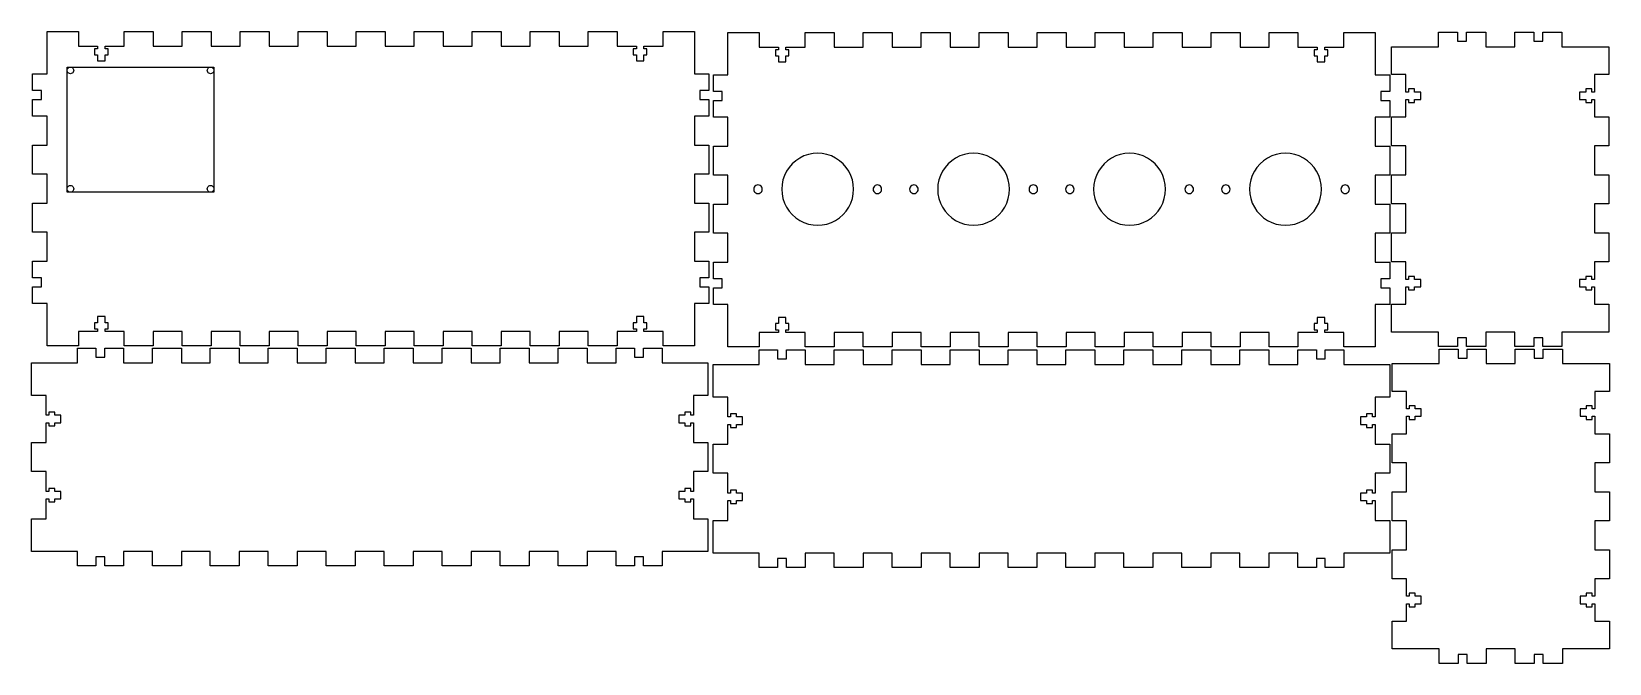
# Model space of a CAD drawing. Extents: x 0 to 653, y 0 to 261.
import ezdxf

# ---------------------------------------------------------------- set-up
doc = ezdxf.new("R2010")
doc.units = 0
doc.layers.get('0').update_dxf_attribs({"linetype": 'CONTINUOUS'})

msp = doc.modelspace()

# ---------------------------------------------------------------- linework, layer by layer
at = {"color": 7}
for points in [[(6.529202, 261.454035), (19.529213, 261.454035), (19.529213, 255.454052), (27.479202, 255.454052), (27.479202, 254.354047), (26.229204, 254.354047), (26.229204, 251.854052), (27.479202, 251.854052), (27.479202, 249.354057), (30.579219, 249.354057), (30.579219, 251.854052), (31.829216, 251.854052), (31.829216, 254.354047), (30.579219, 254.354047), (30.579219, 255.454052), (38.529207, 255.454052), (38.529207, 261.454035), (50.529225, 261.454035), (50.529225, 255.454052), (62.529217, 255.454052), (62.529217, 261.454035), (74.529209, 261.454035), (74.529209, 255.454052), (86.529227, 255.454052), (86.529227, 261.454035), (98.529219, 261.454035), (98.529219, 255.454052), (110.529211, 255.454052), (110.529211, 261.454035), (122.52923, 261.454035), (122.52923, 255.454052), (134.529221, 255.454052), (134.529221, 261.454035), (146.529213, 261.454035), (146.529213, 255.454052), (158.529224, 255.454052), (158.529224, 261.454035), (170.529216, 261.454035), (170.529216, 255.454052), (182.529207, 255.454052), (182.529207, 261.454035), (194.529226, 261.454035), (194.529226, 255.454052), (206.529218, 255.454052), (206.529218, 261.454035), (218.52921, 261.454035), (218.52921, 255.454052), (230.529254, 255.454052), (230.529254, 261.454035), (242.529246, 261.454035), (242.529246, 255.454052), (250.479235, 255.454052), (250.479235, 254.354047), (249.229237, 254.354047), (249.229237, 251.854052), (250.479235, 251.854052), (250.479235, 249.354057), (253.579252, 249.354057), (253.579252, 251.854052), (254.829249, 251.854052), (254.829249, 254.354047), (253.579252, 254.354047), (253.579252, 255.454052), (261.52924, 255.454052), (261.52924, 261.454035), (274.529251, 261.454035), (274.529251, 243.954043), (280.529234, 243.954043), (280.529234, 237.054054), (276.829247, 237.054054), (276.829247, 233.354041), (280.529234, 233.354041), (280.529234, 226.454052), (274.529251, 226.454052), (274.529251, 214.454033), (280.529234, 214.454033), (280.529234, 202.454041), (274.529251, 202.454041), (274.529251, 190.454049), (280.529234, 190.454049), (280.529234, 178.454031), (274.529251, 178.454031), (274.529251, 166.45404), (280.529234, 166.45404), (280.529234, 159.55405), (276.829247, 159.55405), (276.829247, 155.854038), (280.529234, 155.854038), (280.529234, 148.954048), (274.529251, 148.954048), (274.529251, 131.45403), (261.52924, 131.45403), (261.52924, 137.454039), (253.579252, 137.454039), (253.579252, 138.554045), (254.829249, 138.554045), (254.829249, 141.05404), (253.579252, 141.05404), (253.579252, 143.554035), (250.479235, 143.554035), (250.479235, 141.05404), (249.229237, 141.05404), (249.229237, 138.554045), (250.479235, 138.554045), (250.479235, 137.454039), (242.529246, 137.454039), (242.529246, 131.45403), (230.529254, 131.45403), (230.529254, 137.454039), (218.52921, 137.454039), (218.52921, 131.45403), (206.529218, 131.45403), (206.529218, 137.454039), (194.529226, 137.454039), (194.529226, 131.45403), (182.529207, 131.45403), (182.529207, 137.454039), (170.529216, 137.454039), (170.529216, 131.45403), (158.529224, 131.45403), (158.529224, 137.454039), (146.529213, 137.454039), (146.529213, 131.45403), (134.529221, 131.45403), (134.529221, 137.454039), (122.52923, 137.454039), (122.52923, 131.45403), (110.529211, 131.45403), (110.529211, 137.454039), (98.529219, 137.454039), (98.529219, 131.45403), (86.529228, 131.45403), (86.529227, 137.454039), (74.529209, 137.454039), (74.529209, 131.45403), (62.529217, 131.45403), (62.529217, 137.454039), (50.529225, 137.454039), (50.529225, 131.45403), (38.529207, 131.45403), (38.529207, 137.454039), (30.579219, 137.454039), (30.579219, 138.554045), (31.829216, 138.554045), (31.829216, 141.05404), (30.579219, 141.05404), (30.579219, 143.554035), (27.479202, 143.554035), (27.479202, 141.05404), (26.229204, 141.05404), (26.229204, 138.554045), (27.479202, 138.554045), (27.479202, 137.454039), (19.529213, 137.454039), (19.529213, 131.45403), (6.529202, 131.45403), (6.529202, 148.954048), (0.52922, 148.954048), (0.52922, 155.854038), (4.229206, 155.854038), (4.229206, 159.55405), (0.52922, 159.55405), (0.52922, 166.45404), (6.529202, 166.45404), (6.529202, 178.454031), (0.52922, 178.454031), (0.52922, 190.454049), (6.529202, 190.454049), (6.529202, 202.454041), (0.52922, 202.454041), (0.52922, 214.454033), (6.529202, 214.454033), (6.529202, 226.454052), (0.52922, 226.454052), (0.52922, 233.354041), (4.229206, 233.354041), (4.229206, 237.054054), (0.52922, 237.054054), (0.52922, 243.954043), (6.529202, 243.954043)], [(288.372383, 261.059594), (301.372368, 261.059594), (301.372368, 255.059611), (309.322383, 255.059611), (309.322383, 253.959606), (308.072385, 253.959606), (308.072385, 251.459611), (309.322383, 251.459611), (309.322383, 248.95959), (312.422373, 248.95959), (312.422373, 251.459611), (313.672371, 251.459611), (313.672371, 253.959606), (312.422373, 253.959606), (312.422373, 255.059611), (320.372362, 255.059611), (320.372362, 261.059594), (332.37238, 261.059594), (332.37238, 255.059611), (344.372372, 255.059611), (344.372372, 261.059594), (356.372364, 261.059594), (356.372364, 255.059611), (368.372382, 255.059611), (368.372382, 261.059594), (380.372374, 261.059594), (380.372374, 255.059611), (392.372366, 255.059611), (392.372366, 261.059594), (404.372384, 261.059594), (404.372384, 255.059611), (416.372376, 255.059611), (416.372376, 261.059594), (428.372368, 261.059594), (428.372368, 255.059611), (440.372386, 255.059611), (440.372386, 261.059594), (452.372378, 261.059594), (452.372378, 255.059611), (464.37237, 255.059611), (464.37237, 261.059594), (476.372388, 261.059594), (476.372388, 255.059611), (488.37238, 255.059611), (488.37238, 261.059594), (500.372372, 261.059594), (500.372372, 255.059611), (512.37239, 255.059611), (512.37239, 261.059594), (524.372382, 261.059594), (524.372382, 255.059611), (532.322397, 255.059611), (532.322397, 253.959606), (531.072373, 253.959606), (531.072373, 251.459611), (532.322397, 251.459611), (532.322397, 248.95959), (535.422388, 248.95959), (535.422388, 251.459611), (536.672385, 251.459611), (536.672385, 253.959606), (535.422388, 253.959606), (535.422388, 255.059611), (543.372376, 255.059611), (543.372376, 261.059594), (556.372387, 261.059594), (556.372387, 243.559603), (562.372396, 243.559603), (562.372396, 236.659613), (558.672384, 236.659613), (558.672384, 232.9596), (562.372396, 232.9596), (562.372396, 226.059611), (556.372387, 226.059611), (556.372387, 214.059592), (562.372396, 214.059592), (562.372396, 202.0596), (556.372387, 202.0596), (556.372387, 190.059608), (562.372396, 190.059608), (562.372396, 178.05959), (556.372387, 178.05959), (556.372387, 166.059599), (562.372396, 166.059599), (562.372396, 159.159609), (558.672384, 159.159609), (558.672384, 155.459597), (562.372396, 155.459597), (562.372396, 148.559607), (556.372387, 148.559607), (556.372387, 131.059589), (543.372376, 131.059589), (543.372376, 137.059599), (535.422388, 137.059599), (535.422388, 138.159604), (536.672385, 138.159604), (536.672385, 140.659599), (535.422388, 140.659599), (535.422388, 143.159594), (532.322397, 143.159594), (532.322397, 140.659599), (531.072373, 140.659599), (531.072373, 138.159604), (532.322397, 138.159604), (532.322397, 137.059599), (524.372382, 137.059599), (524.372382, 131.059589), (512.37239, 131.059589), (512.37239, 137.059599), (500.372372, 137.059599), (500.372372, 131.059589), (488.37238, 131.059589), (488.37238, 137.059599), (476.372388, 137.059599), (476.372388, 131.059589), (464.37237, 131.059589), (464.37237, 137.059599), (452.372378, 137.059599), (452.372378, 131.059589), (440.372386, 131.059589), (440.372386, 137.059599), (428.372368, 137.059599), (428.372368, 131.059589), (416.372376, 131.059589), (416.372376, 137.059599), (404.372384, 137.059599), (404.372384, 131.059589), (392.372366, 131.059589), (392.372366, 137.059599), (380.372374, 137.059599), (380.372374, 131.059589), (368.372382, 131.059589), (368.372382, 137.059599), (356.372364, 137.059599), (356.372364, 131.059589), (344.372372, 131.059589), (344.372372, 137.059599), (332.37238, 137.059599), (332.37238, 131.059589), (320.372362, 131.059589), (320.372362, 137.059599), (312.422373, 137.059599), (312.422373, 138.159604), (313.672371, 138.159604), (313.672371, 140.659599), (312.422373, 140.659599), (312.422373, 143.159594), (309.322383, 143.159594), (309.322383, 140.659599), (308.072385, 140.659599), (308.072385, 138.159604), (309.322383, 138.159604), (309.322383, 137.059599), (301.372368, 137.059599), (301.372368, 131.059589), (288.372383, 131.059589), (288.372383, 148.559607), (282.372374, 148.559607), (282.372374, 155.459597), (286.07236, 155.459597), (286.07236, 159.159609), (282.372374, 159.159609), (282.372374, 166.059599), (288.372383, 166.059599), (288.372383, 178.05959), (282.372374, 178.05959), (282.372374, 190.059608), (288.372383, 190.059608), (288.372383, 202.0596), (282.372374, 202.0596), (282.372374, 214.059592), (288.372383, 214.059592), (288.372383, 226.059611), (282.372374, 226.059611), (282.372374, 232.9596), (286.07236, 232.9596), (286.07236, 236.659613), (282.372374, 236.659613), (282.372374, 243.559603), (288.372383, 243.559603)], [(563.062244, 255.158354), (582.562221, 255.158354), (582.562221, 261.158363), (590.46223, 261.158363), (590.46223, 257.45835), (594.162216, 257.45835), (594.162216, 261.158363), (602.062225, 261.158363), (602.062225, 255.158354), (614.062216, 255.158354), (614.062216, 261.158363), (621.962225, 261.158363), (621.962225, 257.45835), (625.662211, 257.45835), (625.662211, 261.158363), (633.56222, 261.158363), (633.56222, 255.158354), (653.062197, 255.158354), (653.062197, 243.658345), (647.062214, 243.658345), (647.062214, 236.458345), (645.962209, 236.458345), (645.962209, 237.708369), (643.462214, 237.708369), (643.462214, 236.458345), (640.962219, 236.458345), (640.962219, 233.358354), (643.462214, 233.358354), (643.462214, 232.108356), (645.962209, 232.108356), (645.962209, 233.358354), (647.062214, 233.358354), (647.062214, 226.158354), (653.062197, 226.158354), (653.062197, 214.158361), (647.062214, 214.158361), (647.062214, 202.158369), (653.062197, 202.158369), (653.062197, 190.158351), (647.062214, 190.158351), (647.062214, 178.158359), (653.062197, 178.158359), (653.062197, 166.158368), (647.062214, 166.158368), (647.062214, 158.958367), (645.962209, 158.958367), (645.962209, 160.208365), (643.462214, 160.208365), (643.462214, 158.958367), (640.962219, 158.958367), (640.962219, 155.85835), (643.462214, 155.85835), (643.462214, 154.608353), (645.962209, 154.608353), (645.962209, 155.85835), (647.062214, 155.85835), (647.062214, 148.65835), (653.062197, 148.65835), (653.062197, 137.158368), (633.56222, 137.158368), (633.56222, 131.158358), (625.662211, 131.158358), (625.662211, 134.858345), (621.962225, 134.858345), (621.962225, 131.158358), (614.062216, 131.158358), (614.062216, 137.158368), (602.062225, 137.158368), (602.062225, 131.158358), (594.162216, 131.158358), (594.162216, 134.858345), (590.46223, 134.858345), (590.46223, 131.158358), (582.562221, 131.158358), (582.562221, 137.158368), (563.062244, 137.158368), (563.062244, 148.65835), (569.062227, 148.65835), (569.062227, 155.85835), (570.162232, 155.85835), (570.162232, 154.608353), (572.662227, 154.608353), (572.662227, 155.85835), (575.162249, 155.85835), (575.162249, 158.958367), (572.662227, 158.958367), (572.662227, 160.208365), (570.162232, 160.208365), (570.162232, 158.958367), (569.062227, 158.958367), (569.062227, 166.158368), (563.062244, 166.158368), (563.062244, 178.158359), (569.062227, 178.158359), (569.062227, 190.158351), (563.062244, 190.158351), (563.062244, 202.158369), (569.062227, 202.158369), (569.062227, 214.158361), (563.062244, 214.158361), (563.062244, 226.158354), (569.062227, 226.158354), (569.062227, 233.358354), (570.162232, 233.358354), (570.162232, 232.108356), (572.662227, 232.108356), (572.662227, 233.358354), (575.162249, 233.358354), (575.162249, 236.458345), (572.662227, 236.458345), (572.662227, 237.708369), (570.162232, 237.708369), (570.162232, 236.458345), (569.062227, 236.458345), (569.062227, 243.658345), (563.062244, 243.658345)], [(0.132292, 124.47538), (19.132285, 124.47538), (19.132285, 130.475363), (26.782289, 130.475363), (26.782289, 126.775377), (30.482275, 126.775377), (30.482275, 130.475363), (38.132279, 130.475363), (38.132279, 124.47538), (50.132297, 124.47538), (50.132297, 130.475363), (62.132289, 130.475363), (62.132289, 124.47538), (74.132281, 124.47538), (74.132281, 130.475363), (86.1323, 130.475363), (86.1323, 124.47538), (98.132291, 124.47538), (98.132291, 130.475363), (110.132283, 130.475363), (110.132283, 124.47538), (122.132302, 124.47538), (122.132302, 130.475363), (134.132294, 130.475363), (134.132294, 124.47538), (146.132285, 124.47538), (146.132285, 130.475363), (158.132296, 130.475363), (158.132296, 124.47538), (170.132288, 124.47538), (170.132288, 130.475363), (182.13228, 130.475363), (182.13228, 124.47538), (194.132298, 124.47538), (194.132298, 130.475363), (206.13229, 130.475363), (206.13229, 124.47538), (218.132282, 124.47538), (218.132282, 130.475363), (230.132326, 130.475363), (230.132326, 124.47538), (242.132318, 124.47538), (242.132318, 130.475363), (249.782322, 130.475363), (249.782322, 126.775377), (253.482308, 126.775377), (253.482308, 130.475363), (261.132312, 130.475363), (261.132312, 124.47538), (280.132332, 124.47538), (280.132332, 110.975386), (274.132323, 110.975386), (274.132323, 102.775393), (273.032318, 102.775393), (273.032318, 104.02539), (270.532323, 104.02539), (270.532323, 102.775393), (268.032328, 102.775393), (268.032328, 99.675376), (270.532323, 99.675376), (270.532323, 98.425378), (273.032318, 98.425378), (273.032318, 99.675376), (274.132323, 99.675376), (274.132323, 91.475383), (280.132332, 91.475383), (280.132332, 79.475391), (274.132323, 79.475391), (274.132323, 71.275398), (273.032318, 71.275398), (273.032318, 72.525395), (270.532323, 72.525395), (270.532323, 71.275398), (268.032328, 71.275398), (268.032328, 68.175407), (270.532323, 68.175407), (270.532323, 66.925383), (273.032318, 66.925383), (273.032318, 68.175407), (274.132323, 68.175407), (274.132323, 59.975388), (280.132332, 59.975388), (280.132332, 46.475393), (261.132312, 46.475393), (261.132312, 40.475411), (253.482308, 40.475411), (253.482308, 44.175397), (249.782322, 44.175397), (249.782322, 40.475411), (242.132318, 40.475411), (242.132318, 46.475393), (230.132326, 46.475393), (230.132326, 40.475411), (218.132282, 40.475411), (218.132282, 46.475393), (206.13229, 46.475393), (206.13229, 40.475411), (194.132298, 40.475411), (194.132298, 46.475393), (182.13228, 46.475393), (182.13228, 40.475411), (170.132288, 40.475411), (170.132288, 46.475393), (158.132296, 46.475393), (158.132296, 40.475411), (146.132285, 40.475411), (146.132285, 46.475393), (134.132294, 46.475393), (134.132294, 40.475411), (122.132302, 40.475411), (122.132302, 46.475393), (110.132283, 46.475393), (110.132283, 40.475411), (98.132291, 40.475411), (98.132291, 46.475393), (86.1323, 46.475393), (86.1323, 40.475411), (74.132281, 40.475411), (74.132281, 46.475393), (62.132289, 46.475393), (62.132289, 40.475411), (50.132297, 40.475411), (50.132297, 46.475393), (38.132279, 46.475393), (38.132279, 40.475411), (30.482275, 40.475411), (30.482275, 44.175397), (26.782289, 44.175397), (26.782289, 40.475411), (19.132285, 40.475411), (19.132285, 46.475393), (0.132292, 46.475393), (0.132292, 59.975388), (6.132274, 59.975388), (6.132274, 68.175407), (7.23228, 68.175407), (7.23228, 66.925383), (9.732275, 66.925383), (9.732275, 68.175407), (12.232296, 68.175407), (12.232296, 71.275398), (9.732275, 71.275398), (9.732275, 72.525395), (7.23228, 72.525395), (7.23228, 71.275398), (6.132274, 71.275398), (6.132274, 79.475391), (0.132292, 79.475391), (0.132292, 91.475383), (6.132274, 91.475383), (6.132274, 99.675376), (7.23228, 99.675376), (7.23228, 98.425378), (9.732275, 98.425378), (9.732275, 99.675376), (12.232296, 99.675376), (12.232296, 102.775393), (9.732275, 102.775393), (9.732275, 104.02539), (7.23228, 104.02539), (7.23228, 102.775393), (6.132274, 102.775393), (6.132274, 110.975386), (0.132292, 110.975386)], [(282.330596, 123.76934), (301.33059, 123.76934), (301.33059, 129.769349), (308.980594, 129.769349), (308.980594, 126.069363), (312.680607, 126.069363), (312.680607, 129.769349), (320.330584, 129.769349), (320.330584, 123.76934), (332.330602, 123.76934), (332.330602, 129.769349), (344.330594, 129.769349), (344.330594, 123.76934), (356.330586, 123.76934), (356.330586, 129.769349), (368.330604, 129.769349), (368.330604, 123.76934), (380.330596, 123.76934), (380.330596, 129.769349), (392.330588, 129.769349), (392.330588, 123.76934), (404.330606, 123.76934), (404.330606, 129.769349), (416.330598, 129.769349), (416.330598, 123.76934), (428.33059, 123.76934), (428.33059, 129.769349), (440.330609, 129.769349), (440.330609, 123.76934), (452.3306, 123.76934), (452.3306, 129.769349), (464.330592, 129.769349), (464.330592, 123.76934), (476.330611, 123.76934), (476.330611, 129.769349), (488.330602, 129.769349), (488.330602, 123.76934), (500.330594, 123.76934), (500.330594, 129.769349), (512.330613, 129.769349), (512.330613, 123.76934), (524.330605, 123.76934), (524.330605, 129.769349), (531.980608, 129.769349), (531.980608, 126.069363), (535.680621, 126.069363), (535.680621, 129.769349), (543.330598, 129.769349), (543.330598, 123.76934), (562.330619, 123.76934), (562.330619, 110.269372), (556.330609, 110.269372), (556.330609, 102.069352), (555.230604, 102.069352), (555.230604, 103.31935), (552.730609, 103.31935), (552.730609, 102.069352), (550.230614, 102.069352), (550.230614, 98.969362), (552.730609, 98.969362), (552.730609, 97.719364), (555.230604, 97.719364), (555.230604, 98.969362), (556.330609, 98.969362), (556.330609, 90.769369), (562.330619, 90.769369), (562.330619, 78.769377), (556.330609, 78.769377), (556.330609, 70.569384), (555.230604, 70.569384), (555.230604, 71.819381), (552.730609, 71.819381), (552.730609, 70.569384), (550.230614, 70.569384), (550.230614, 67.469366), (552.730609, 67.469366), (552.730609, 66.219369), (555.230604, 66.219369), (555.230604, 67.469366), (556.330609, 67.469366), (556.330609, 59.269373), (562.330619, 59.269373), (562.330619, 45.769379), (543.330598, 45.769379), (543.330598, 39.769396), (535.680621, 39.769396), (535.680621, 43.469383), (531.980608, 43.469383), (531.980608, 39.769396), (524.330605, 39.769396), (524.330605, 45.769379), (512.330613, 45.769379), (512.330613, 39.769396), (500.330594, 39.769396), (500.330594, 45.769379), (488.330602, 45.769379), (488.330602, 39.769396), (476.330611, 39.769396), (476.330611, 45.769379), (464.330592, 45.769379), (464.330592, 39.769396), (452.3306, 39.769396), (452.3306, 45.769379), (440.330609, 45.769379), (440.330609, 39.769396), (428.33059, 39.769396), (428.33059, 45.769379), (416.330598, 45.769379), (416.330598, 39.769396), (404.330606, 39.769396), (404.330606, 45.769379), (392.330588, 45.769379), (392.330588, 39.769396), (380.330596, 39.769396), (380.330596, 45.769379), (368.330604, 45.769379), (368.330604, 39.769396), (356.330586, 39.769396), (356.330586, 45.769379), (344.330594, 45.769379), (344.330594, 39.769396), (332.330602, 39.769396), (332.330602, 45.769379), (320.330584, 45.769379), (320.330584, 39.769396), (312.680607, 39.769396), (312.680607, 43.469383), (308.980594, 43.469383), (308.980594, 39.769396), (301.33059, 39.769396), (301.33059, 45.769379), (282.330596, 45.769379), (282.330596, 59.269373), (288.330606, 59.269373), (288.330606, 67.469366), (289.430584, 67.469366), (289.430584, 66.219369), (291.930606, 66.219369), (291.930606, 67.469366), (294.430601, 67.469366), (294.430601, 70.569384), (291.930606, 70.569384), (291.930606, 71.819381), (289.430584, 71.819381), (289.430584, 70.569384), (288.330606, 70.569384), (288.330606, 78.769377), (282.330596, 78.769377), (282.330596, 90.769369), (288.330606, 90.769369), (288.330606, 98.969362), (289.430584, 98.969362), (289.430584, 97.719364), (291.930606, 97.719364), (291.930606, 98.969362), (294.430601, 98.969362), (294.430601, 102.069352), (291.930606, 102.069352), (291.930606, 103.31935), (289.430584, 103.31935), (289.430584, 102.069352), (288.330606, 102.069352), (288.330606, 110.269372), (282.330596, 110.269372)], [(563.294363, 124.132295), (582.794367, 124.132295), (582.794367, 130.132304), (590.694349, 130.132304), (590.694349, 126.432291), (594.394361, 126.432291), (594.394361, 130.132304), (602.294344, 130.132304), (602.294344, 124.132295), (614.294335, 124.132295), (614.294335, 130.132304), (622.194344, 130.132304), (622.194344, 126.432291), (625.89433, 126.432291), (625.89433, 130.132304), (633.794339, 130.132304), (633.794339, 124.132295), (653.294342, 124.132295), (653.294342, 112.632286), (647.294333, 112.632286), (647.294333, 105.432286), (646.194328, 105.432286), (646.194328, 106.682283), (643.694333, 106.682283), (643.694333, 105.432286), (641.194338, 105.432286), (641.194338, 102.332295), (643.694333, 102.332295), (643.694333, 101.082298), (646.194328, 101.082298), (646.194328, 102.332295), (647.294333, 102.332295), (647.294333, 95.132295), (653.294342, 95.132295), (653.294342, 83.132303), (647.294333, 83.132303), (647.294333, 71.132285), (653.294342, 71.132285), (653.294342, 59.132293), (647.294333, 59.132293), (647.294333, 47.132301), (653.294342, 47.132301), (653.294342, 35.132283), (647.294333, 35.132283), (647.294333, 27.932282), (646.194328, 27.932282), (646.194328, 29.182306), (643.694333, 29.182306), (643.694333, 27.932282), (641.194338, 27.932282), (641.194338, 24.832291), (643.694333, 24.832291), (643.694333, 23.582294), (646.194328, 23.582294), (646.194328, 24.832291), (647.294333, 24.832291), (647.294333, 17.632291), (653.294342, 17.632291), (653.294342, 6.132282), (633.794339, 6.132282), (633.794339, 0.1323), (625.89433, 0.1323), (625.89433, 3.832286), (622.194344, 3.832286), (622.194344, 0.1323), (614.294335, 0.1323), (614.294335, 6.132282), (602.294344, 6.132282), (602.294344, 0.1323), (594.394361, 0.1323), (594.394361, 3.832286), (590.694349, 3.832286), (590.694349, 0.1323), (582.794367, 0.1323), (582.794367, 6.132282), (563.294363, 6.132282), (563.294363, 17.632291), (569.294372, 17.632291), (569.294372, 24.832291), (570.394351, 24.832291), (570.394351, 23.582294), (572.894373, 23.582294), (572.894373, 24.832291), (575.394368, 24.832291), (575.394368, 27.932282), (572.894373, 27.932282), (572.894373, 29.182306), (570.394351, 29.182306), (570.394351, 27.932282), (569.294372, 27.932282), (569.294372, 35.132283), (563.294363, 35.132283), (563.294363, 47.132301), (569.294372, 47.132301), (569.294372, 59.132293), (563.294363, 59.132293), (563.294363, 71.132285), (569.294372, 71.132285), (569.294372, 83.132303), (563.294363, 83.132303), (563.294363, 95.132295), (569.294372, 95.132295), (569.294372, 102.332295), (570.394351, 102.332295), (570.394351, 101.082298), (572.894373, 101.082298), (572.894373, 102.332295), (575.394368, 102.332295), (575.394368, 105.432286), (572.894373, 105.432286), (572.894373, 106.682283), (570.394351, 106.682283), (570.394351, 105.432286), (569.294372, 105.432286), (569.294372, 112.632286), (563.294363, 112.632286)]]:
    msp.add_lwpolyline(points, close=True, dxfattribs=at)
at = {"color": 4}
msp.add_lwpolyline([(14.852253, 246.795404), (75.602227, 246.795404), (75.602227, 195.045417), (14.852253, 195.045417)], close=True, dxfattribs=at)
at = {"color": 3}
for points in [[(14.852306, 245.420391), (14.852068, 245.660421), (14.916282, 245.900133), (15.036535, 246.107858)], [(15.036535, 244.732924), (14.916282, 244.940675), (14.852068, 245.180387), (14.852306, 245.420391)], [(15.036535, 246.107858), (15.156312, 246.315873), (15.331784, 246.491345), (15.539799, 246.611121)], [(15.539799, 244.22966), (15.331784, 244.349463), (15.156312, 244.524935), (15.036535, 244.732924)], [(15.539799, 246.611121), (15.747524, 246.731375), (15.987236, 246.795589), (16.227266, 246.795351)], [(16.227266, 244.045457), (15.987236, 244.045192), (15.747524, 244.109433), (15.539799, 244.22966)], [(16.227266, 246.795351), (16.467296, 246.795589), (16.706982, 246.731375), (16.914733, 246.611121)], [(16.914733, 244.22966), (16.706982, 244.109433), (16.467296, 244.045192), (16.227266, 244.045457)], [(16.914733, 246.611121), (17.122722, 246.491345), (17.29822, 246.315873), (17.417997, 246.107858)], [(17.417997, 244.732924), (17.29822, 244.524935), (17.122722, 244.349463), (16.914733, 244.22966)], [(17.417997, 246.107858), (17.538224, 245.900133), (17.602465, 245.660421), (17.6022, 245.420391)], [(17.6022, 245.420391), (17.602465, 245.180387), (17.538224, 244.940675), (17.417997, 244.732924)], [(72.852306, 245.420391), (72.852068, 245.660421), (72.916283, 245.900133), (73.036536, 246.107858)], [(73.036536, 244.732924), (72.916283, 244.940675), (72.852068, 245.180387), (72.852306, 245.420391)], [(73.036536, 246.107858), (73.156313, 246.315873), (73.331784, 246.491345), (73.5398, 246.611121)], [(73.5398, 244.22966), (73.331784, 244.349463), (73.156313, 244.524935), (73.036536, 244.732924)], [(73.5398, 246.611121), (73.747524, 246.731375), (73.987237, 246.795589), (74.227267, 246.795351)], [(74.227267, 244.045457), (73.987237, 244.045192), (73.747524, 244.109433), (73.5398, 244.22966)], [(74.227267, 246.795351), (74.467297, 246.795589), (74.706983, 246.731375), (74.914734, 246.611121)], [(74.914734, 244.22966), (74.706983, 244.109433), (74.467297, 244.045192), (74.227267, 244.045457)], [(74.914734, 246.611121), (75.122723, 246.491345), (75.298221, 246.315873), (75.417998, 246.107858)], [(75.417998, 244.732924), (75.298221, 244.524935), (75.122723, 244.349463), (74.914734, 244.22966)], [(75.417998, 246.107858), (75.538224, 245.900133), (75.602465, 245.660421), (75.6022, 245.420391)], [(75.6022, 245.420391), (75.6022, 245.180387), (75.538224, 244.940675), (75.417998, 244.732924)], [(14.852306, 196.420403), (14.852068, 196.660433), (14.916282, 196.900146), (15.036535, 197.10787)], [(15.036535, 195.732936), (14.916282, 195.940687), (14.852068, 196.180373), (14.852306, 196.420403)], [(15.036535, 197.10787), (15.156312, 197.315885), (15.331784, 197.491357), (15.539799, 197.611134)], [(15.539799, 197.611134), (15.747524, 197.731387), (15.987236, 197.795601), (16.227266, 197.795337)], [(16.227266, 197.795337), (16.467296, 197.795337), (16.706982, 197.731387), (16.914733, 197.611134)], [(16.914733, 197.611134), (17.122722, 197.491357), (17.29822, 197.315885), (17.417997, 197.10787)], [(17.417997, 197.10787), (17.538224, 196.900146), (17.602465, 196.660433), (17.6022, 196.420403)], [(17.6022, 196.420403), (17.602465, 196.180373), (17.538224, 195.940687), (17.417997, 195.732936)], [(72.852306, 196.420403), (72.852068, 196.660433), (72.916283, 196.900146), (73.036536, 197.10787)], [(73.036536, 195.732936), (72.916283, 195.940687), (72.852068, 196.180373), (72.852306, 196.420403)], [(73.036536, 197.10787), (73.156313, 197.315885), (73.331784, 197.491357), (73.5398, 197.611134)], [(73.5398, 197.611134), (73.747524, 197.731387), (73.987237, 197.795601), (74.227267, 197.795337)], [(74.227267, 197.795337), (74.467297, 197.795337), (74.706983, 197.731387), (74.914734, 197.611134)], [(74.914734, 197.611134), (75.122723, 197.491357), (75.298221, 197.315885), (75.417998, 197.10787)], [(75.417998, 197.10787), (75.538224, 196.900146), (75.602465, 196.660433), (75.6022, 196.420403)], [(75.6022, 196.420403), (75.6022, 196.180373), (75.538224, 195.940687), (75.417998, 195.732936)], [(15.539799, 195.229672), (15.331784, 195.349476), (15.156312, 195.524947), (15.036535, 195.732936)], [(16.227266, 195.045469), (15.987236, 195.045205), (15.747524, 195.109446), (15.539799, 195.229672)], [(16.914733, 195.229672), (16.706982, 195.109446), (16.467296, 195.045205), (16.227266, 195.045469)], [(17.417997, 195.732936), (17.29822, 195.524947), (17.122722, 195.349476), (16.914733, 195.229672)], [(73.5398, 195.229672), (73.331784, 195.349476), (73.156313, 195.524947), (73.036536, 195.732936)], [(74.227267, 195.045469), (73.987237, 195.045205), (73.747524, 195.109446), (73.5398, 195.229672)], [(74.914734, 195.229672), (74.706983, 195.109446), (74.467297, 195.045205), (74.227267, 195.045469)], [(75.417998, 195.732936), (75.298221, 195.524947), (75.122723, 195.349476), (74.914734, 195.229672)]]:
    msp.add_open_spline(points, degree=3, dxfattribs=at)
at = {"color": 7}
for points in [[(318.109566, 209.153185), (313.506715, 206.492588), (310.671229, 201.575624), (310.671229, 196.254457)], [(332.98624, 209.153185), (328.383389, 211.813756), (322.712442, 211.813756), (318.109566, 209.153185)], [(340.424577, 196.254457), (340.424577, 201.575624), (337.589117, 206.492588), (332.98624, 209.153185)], [(382.658374, 209.155593), (378.0551, 206.494361), (375.219852, 201.576312), (375.220884, 196.254457)], [(397.536741, 209.155593), (392.933441, 211.816825), (387.261674, 211.816825), (382.658374, 209.155593)], [(404.974232, 196.254457), (404.974232, 201.576312), (402.140015, 206.494361), (397.536741, 209.155593)], [(447.208029, 209.155593), (442.604729, 206.494361), (439.76948, 201.576312), (439.770539, 196.254457)], [(462.08637, 209.155593), (457.483096, 211.816825), (451.811303, 211.816825), (447.208029, 209.155593)], [(469.523887, 196.254457), (469.523887, 201.576312), (466.68967, 206.494361), (462.08637, 209.155593)], [(511.756837, 209.158027), (507.153114, 206.49616), (504.318103, 201.577), (504.320167, 196.254457)], [(526.636872, 209.158027), (522.033148, 211.81992), (516.360534, 211.81992), (511.756837, 209.158027)], [(534.073515, 196.254457), (534.076161, 201.577), (531.240569, 206.49616), (526.636872, 209.158027)], [(299.954519, 197.786156), (299.408181, 197.470138), (299.071895, 196.886149), (299.072477, 196.254457)], [(299.072477, 196.254457), (299.072477, 195.622737), (299.408181, 195.038749), (299.954519, 194.722731)], [(301.72048, 197.786156), (301.174142, 198.102174), (300.500857, 198.102174), (299.954519, 197.786156)], [(302.602522, 196.254457), (302.602522, 196.886149), (302.266818, 197.470138), (301.72048, 197.786156)], [(301.72048, 194.722731), (302.266818, 195.038749), (302.603104, 195.622737), (302.602522, 196.254457)], [(310.671229, 196.254457), (310.671229, 190.933262), (313.506715, 186.016299), (318.109566, 183.355702)], [(332.98624, 183.355702), (337.589117, 186.016299), (340.424577, 190.933262), (340.424577, 196.254457)], [(349.375008, 197.787108), (348.828511, 197.470825), (348.492305, 196.88644), (348.493284, 196.254457)], [(348.493284, 196.254457), (348.493284, 195.622473), (348.828511, 195.038061), (349.375008, 194.721778)], [(351.141631, 197.787108), (350.595134, 198.103391), (349.921531, 198.103391), (349.375008, 197.787108)], [(352.023355, 196.254457), (352.023355, 196.88644), (351.688154, 197.470825), (351.141631, 197.787108)], [(351.141631, 194.721778), (351.688154, 195.038061), (352.024334, 195.622473), (352.023355, 196.254457)], [(364.504624, 197.784806), (363.958524, 197.469132), (363.622106, 196.885779), (363.622106, 196.254457)], [(363.622106, 196.254457), (363.622106, 195.623108), (363.958524, 195.039754), (364.504624, 194.72408)], [(366.269659, 197.784806), (365.723559, 198.100454), (365.050724, 198.100454), (364.504624, 197.784806)], [(367.152177, 196.254457), (367.152177, 196.885779), (366.815759, 197.469132), (366.269659, 197.784806)], [(366.269659, 194.72408), (366.815759, 195.039754), (367.152177, 195.623108), (367.152177, 196.254457)], [(375.220884, 196.254457), (375.220884, 190.932574), (378.0551, 186.014526), (382.658374, 183.353294)], [(397.536741, 183.353294), (402.140015, 186.014526), (404.975264, 190.932574), (404.974232, 196.254457)], [(413.925033, 197.786024), (413.378721, 197.470032), (413.04241, 196.886123), (413.042939, 196.254457)], [(413.042939, 196.254457), (413.042939, 195.622764), (413.378721, 195.038855), (413.925033, 194.722863)], [(415.690915, 197.786024), (415.144577, 198.101989), (414.471345, 198.101989), (413.925033, 197.786024)], [(416.57301, 196.254457), (416.57301, 196.886123), (416.237227, 197.470032), (415.690915, 197.786024)], [(415.690915, 194.722863), (416.237227, 195.038855), (416.573512, 195.622764), (416.57301, 196.254457)], [(429.054279, 197.784806), (428.508179, 197.469132), (428.171761, 196.885779), (428.171761, 196.254457)], [(428.171761, 196.254457), (428.171761, 195.623108), (428.508179, 195.039754), (429.054279, 194.72408)], [(430.819314, 197.784806), (430.273214, 198.100454), (429.600379, 198.100454), (429.054279, 197.784806)], [(431.701832, 196.254457), (431.701832, 196.885779), (431.365414, 197.469132), (430.819314, 197.784806)], [(430.819314, 194.72408), (431.365414, 195.039754), (431.701832, 195.623108), (431.701832, 196.254457)], [(439.770539, 196.254457), (439.770539, 190.932574), (442.604729, 186.014526), (447.208029, 183.353294)], [(462.08637, 183.353294), (466.68967, 186.014526), (469.524919, 190.932574), (469.523887, 196.254457)], [(478.475085, 197.784806), (477.928985, 197.469132), (477.592594, 196.885779), (477.592594, 196.254457)], [(477.592594, 196.254457), (477.592594, 195.623108), (477.928985, 195.039754), (478.475085, 194.72408)], [(480.24012, 197.784806), (479.69402, 198.100454), (479.021211, 198.100454), (478.475085, 197.784806)], [(481.122638, 196.254457), (481.122638, 196.885779), (480.78622, 197.469132), (480.24012, 197.784806)], [(480.24012, 194.72408), (480.78622, 195.039754), (481.122638, 195.623108), (481.122638, 196.254457)], [(493.603457, 197.786156), (493.057119, 197.470138), (492.720834, 196.886149), (492.721416, 196.254457)], [(492.721416, 196.254457), (492.721416, 195.622737), (493.057119, 195.038749), (493.603457, 194.722731)], [(495.369419, 197.786156), (494.823081, 198.102174), (494.149795, 198.102174), (493.603457, 197.786156)], [(496.25146, 196.254457), (496.25146, 196.886149), (495.915757, 197.470138), (495.369419, 197.786156)], [(495.369419, 194.722731), (495.915757, 195.038749), (496.252042, 195.622737), (496.25146, 196.254457)], [(504.320167, 196.254457), (504.317521, 190.931887), (507.153114, 186.012753), (511.756837, 183.35086)], [(526.636872, 183.35086), (531.240569, 186.012753), (534.075606, 190.931887), (534.073515, 196.254457)], [(543.02429, 197.786156), (542.477952, 197.470138), (542.14164, 196.886149), (542.142222, 196.254457)], [(542.142222, 196.254457), (542.142222, 195.622737), (542.477952, 195.038749), (543.02429, 194.722731)], [(544.790252, 197.786156), (544.243914, 198.102174), (543.570628, 198.102174), (543.02429, 197.786156)], [(545.672293, 196.254457), (545.672293, 196.886149), (545.33659, 197.470138), (544.790252, 197.786156)], [(544.790252, 194.722731), (545.33659, 195.038749), (545.672875, 195.622737), (545.672293, 196.254457)], [(299.954519, 194.722731), (300.500857, 194.406712), (301.174142, 194.406712), (301.72048, 194.722731)], [(349.375008, 194.721778), (349.921531, 194.405495), (350.595134, 194.405495), (351.141631, 194.721778)], [(364.504624, 194.72408), (365.050724, 194.408432), (365.723559, 194.408432), (366.269659, 194.72408)], [(413.925033, 194.722863), (414.471345, 194.406898), (415.144577, 194.406898), (415.690915, 194.722863)], [(429.054279, 194.72408), (429.600379, 194.408432), (430.273214, 194.408432), (430.819314, 194.72408)], [(478.475085, 194.72408), (479.021211, 194.408432), (479.69402, 194.408432), (480.24012, 194.72408)], [(493.603457, 194.722731), (494.149795, 194.406712), (494.823081, 194.406712), (495.369419, 194.722731)], [(543.02429, 194.722731), (543.570628, 194.406712), (544.243914, 194.406712), (544.790252, 194.722731)], [(318.109566, 183.355702), (322.712442, 180.695131), (328.383389, 180.695131), (332.98624, 183.355702)], [(382.658374, 183.353294), (387.261674, 180.692062), (392.933441, 180.692062), (397.536741, 183.353294)], [(447.208029, 183.353294), (451.811303, 180.692062), (457.483096, 180.692062), (462.08637, 183.353294)], [(511.756837, 183.35086), (516.360534, 180.688966), (522.033148, 180.688966), (526.636872, 183.35086)]]:
    msp.add_open_spline(points, degree=3, dxfattribs=at)

doc.saveas('drawing.dxf')
